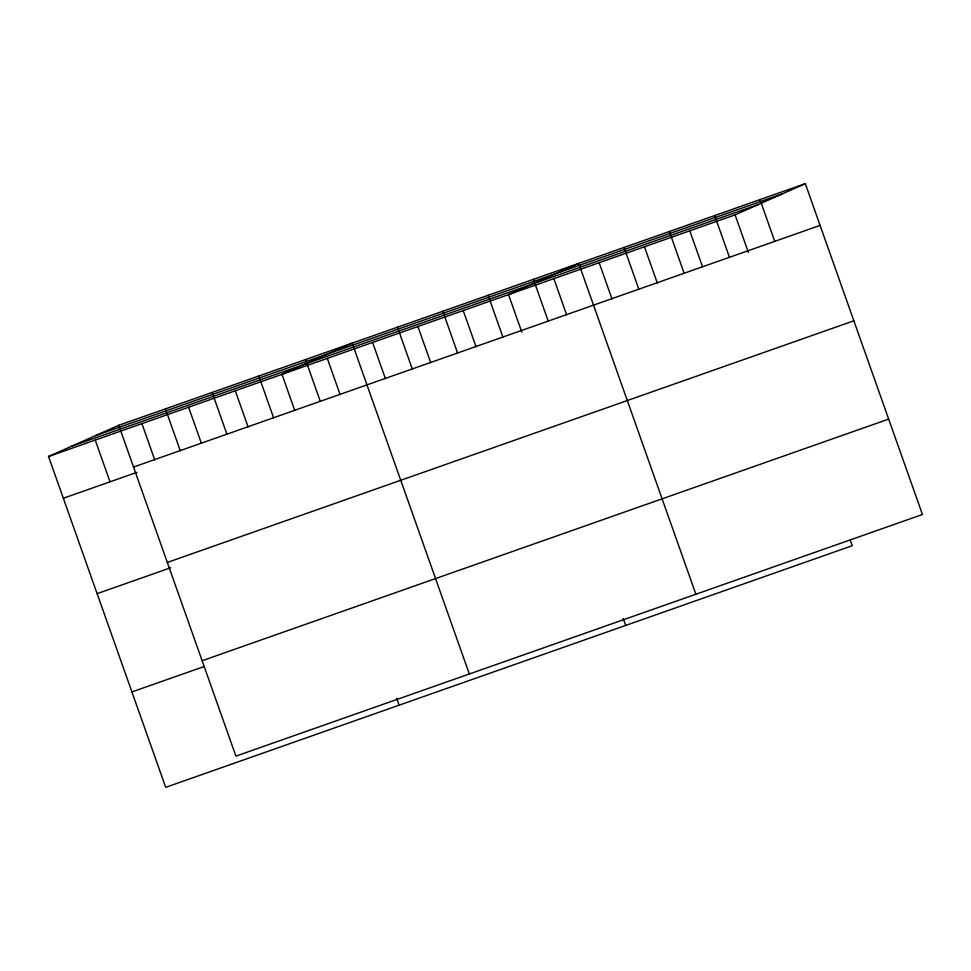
<?xml version="1.0" encoding="UTF-8"?>
<svg xmlns="http://www.w3.org/2000/svg" width="971" height="971" viewBox="0 0 971 971"><rect width="100%" height="100%" fill="white"/><g stroke="black" fill="none" stroke-linecap="round" stroke-linejoin="round"><path stroke-width="1.46" d="M850.256 540.082L852.247 545.702L165.701 787.335L48.55 456.504L118.753 425.298L805.299 183.665L922.45 514.496L235.917 756.13L118.753 425.298M48.55 456.504L735.083 214.87L805.299 183.665M95.595 435.603L782.128 193.957M71.72 446.211L758.254 204.565M133.537 467.039L820.082 225.406M63.333 498.244L136.899 472.355M167.328 562.44L853.861 320.806M97.112 593.645L170.678 567.756M202.126 660.741L888.671 419.096M131.922 691.935L204.068 666.543M759.99 199.613L774.761 241.354M735.083 214.87L748.386 252.436M714.668 215.562L729.452 257.303M689.774 230.807L702.591 266.989M669.359 231.511L684.142 273.252M644.465 246.755L657.27 282.937M624.05 247.459L638.833 289.2M599.156 262.704L611.961 298.886M695.891 594.24L578.74 263.408L508.525 294.601L521.828 332.179M553.846 278.653L566.651 314.835M533.431 279.357L548.214 321.098M623.2 618.43L625.688 625.445M488.11 295.293L502.893 337.046M463.216 310.55L476.033 346.732M442.8 311.242L457.584 352.995M417.906 326.499L430.723 362.681M397.491 327.191L412.274 368.944M372.597 342.447L385.402 378.629M469.333 673.983L352.182 343.139L281.966 374.345L294.783 410.527M327.288 358.396L340.093 394.578M305.501 359.573L320.284 401.314M396.641 698.161L399.13 705.177M258.808 376.008L273.591 417.748M235.285 390.779L248.103 426.961M212.127 392.442L226.911 434.183M188.605 407.213L201.41 443.383M165.446 408.864L180.23 450.617M141.924 423.635L154.729 459.817M95.231 440.069L110.014 481.81"/></g></svg>
